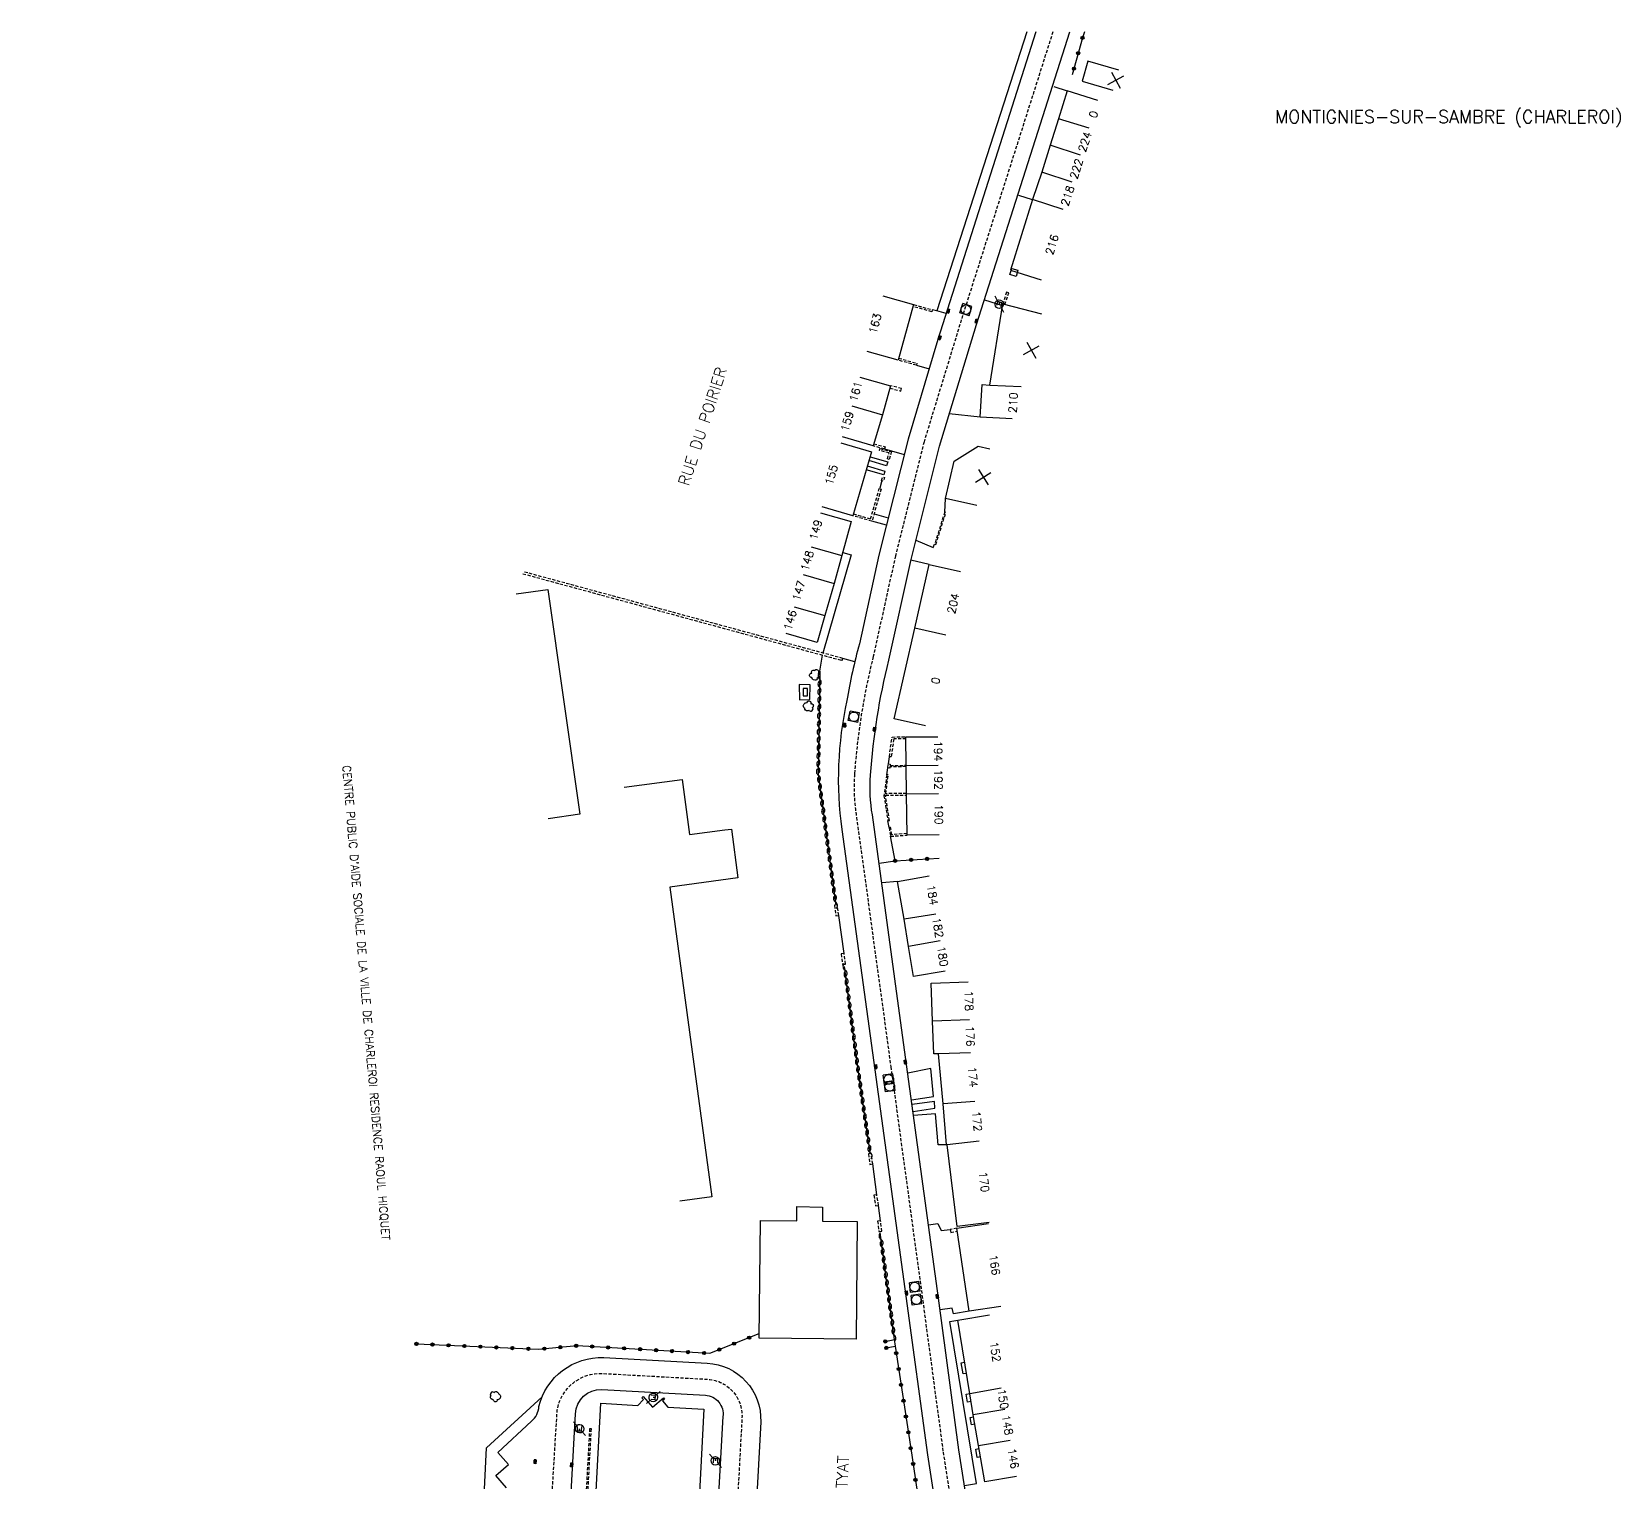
# Model space of a CAD drawing. Header units: millimetres. Extents: x 155999 to 157000, y 121000 to 122000.
# Drawn here: x 156734.1 to 156982.2, y 121773.5 to 122000 of the extents above; entities that cross this region are included whole.
import ezdxf
from ezdxf.enums import TextEntityAlignment as Align

# ---------------------------------------------------------------- set-up
doc = ezdxf.new("R2010")
doc.units = ezdxf.units.MM
doc.linetypes.add('DASHED', pattern=[0.75, 0.5, -0.25])
doc.layers.get('0').update_dxf_attribs({"linetype": 'CONTINUOUS'})
for name, color, linetype in [('W0001', 6, 'DASHED'), ('W0008', 7, 'CONTINUOUS'), ('W0100', 7, 'CONTINUOUS'), ('W0112', 1, 'DASHED'), ('W0300', 7, 'CONTINUOUS'), ('W0310', 3, 'CONTINUOUS'), ('W0322', 7, 'CONTINUOUS'), ('W0334', 7, 'CONTINUOUS'), ('W0400', 7, 'CONTINUOUS'), ('W0420', 7, 'CONTINUOUS'), ('W0471', 7, 'CONTINUOUS'), ('W0980', 7, 'CONTINUOUS'), ('W0984', 7, 'CONTINUOUS'), ('W0989', 7, 'CONTINUOUS'), ('W0991', 7, 'CONTINUOUS'), ('W1102', 7, 'CONTINUOUS')]:
    doc.layers.add(name, color=color, linetype=linetype)
doc.styles.get("Standard").update_dxf_attribs({"font": 'romans.shx', "width": 0.85})

# ---------------------------------------------------------------- blocks, each defined once
blk = doc.blocks.new('t112o')
at = {"color": 0, "linetype": 'Continuous'}
for p, q in [((-0.5, 0.5), (0.5, 0.5)), ((-0.5, -0.5), (-0.5, 0.5)), ((0.5, 0.5), (0.5, -0.5)), ((0.5, -0.5), (-0.5, -0.5))]:
    blk.add_line(p, q, dxfattribs=at)
blk = doc.blocks.new('T471')
for p, q in [((-0.333334, 0.333334), (-0.333334, -0.333334)), ((-0.333334, 0.333334), (0.333334, 0.333334)), ((-0.333334, 0), (0, 0)), ((0.500001, 0.500001), (1.000002, 1.000002)), ((-0.500001, -0.500001), (-1.000002, -1.000002)), ((-0.333334, -0.333334), (0.333334, -0.333334))]:
    blk.add_line(p, q)
blk.add_ellipse((0, 0), major_axis=(0.471405, 0.471405), ratio=1, start_param=5.4977871438, end_param=11.780972451)
blk = doc.blocks.new('T400')
for p, q in [((-0.15, 0.3), (0.15, 0.3)), ((-0.15, -0.25), (-0.15, 0.3)), ((-0.15, 0.15), (0.15, 0.15)), ((-0.15, 0), (0.15, 0)), ((0.15, 0.3), (0.15, -0.25)), ((-0.15, -0.15), (0.15, -0.15)), ((-0.15, -0.25), (-0.15, -0.3)), ((-0.15, -0.3), (0.15, -0.3)), ((0.15, -0.3), (0.15, -0.25))]:
    blk.add_line(p, q)
blk = doc.blocks.new('T420')
for p, q in [((0.75, 0.75), (-0.75, 0.75)), ((-0.75, 0.75), (-0.75, -0.75)), ((0.75, 0.75), (0.75, -0.75)), ((0.75, -0.75), (-0.75, -0.75))]:
    blk.add_line(p, q)
blk.add_ellipse((0, 0), major_axis=(-0.53, 0.53), ratio=1, start_param=3.926991, end_param=10.210176)
blk = doc.blocks.new('T300')
for p, q in [((-0.8, 0.51), (-0.86, 0.34)), ((-0.86, 0.34), (-0.86, 0.17)), ((-0.86, 0.17), (-0.74, 0.06)), ((-0.69, 0.63), (-0.8, 0.51)), ((-0.8, -0.06), (-0.74, 0.06)), ((-0.74, 0.06), (-0.69, 0.11)), ((-0.57, 0.69), (-0.69, 0.63)), ((-0.46, 0.69), (-0.57, 0.69)), ((-0.29, 0.63), (-0.46, 0.69)), ((-0.29, 0.63), (-0.17, 0.74)), ((-0.23, 0.57), (-0.29, 0.63)), ((-0.17, 0.74), (-0.06, 0.8)), ((-0.06, 0.8), (0.06, 0.8)), ((0.06, 0.8), (0.23, 0.74)), ((0.23, 0.74), (0.34, 0.63)), ((0.34, 0.63), (0.4, 0.51)), ((0.46, 0.46), (0.34, 0.46)), ((0.4, 0.51), (0.4, 0.46)), ((0.57, 0.4), (0.46, 0.46)), ((0.57, 0.4), (0.69, 0.29)), ((0.69, 0.29), (0.74, 0.17)), ((0.74, 0.06), (0.69, -0.17)), ((0.74, 0.17), (0.74, 0.06)), ((-0.8, -0.17), (-0.8, -0.06)), ((-0.8, -0.23), (-0.8, -0.17)), ((-0.74, -0.34), (-0.8, -0.23)), ((-0.69, -0.4), (-0.74, -0.34)), ((-0.51, -0.46), (-0.69, -0.4)), ((-0.4, -0.46), (-0.51, -0.46)), ((-0.4, -0.46), (-0.34, -0.46)), ((-0.34, -0.46), (-0.34, -0.4)), ((-0.34, -0.51), (-0.34, -0.46)), ((-0.29, -0.63), (-0.34, -0.51)), ((-0.17, -0.74), (-0.29, -0.63)), ((-0.06, -0.8), (-0.17, -0.74)), ((0.06, -0.8), (-0.06, -0.8)), ((0.17, -0.74), (0.06, -0.8)), ((0.23, -0.69), (0.17, -0.74)), ((0.29, -0.46), (0.23, -0.46)), ((0.29, -0.63), (0.23, -0.69)), ((0.46, -0.4), (0.29, -0.46)), ((0.34, -0.51), (0.29, -0.63)), ((0.34, -0.51), (0.34, -0.46)), ((0.57, -0.34), (0.46, -0.4)), ((0.63, -0.29), (0.57, -0.34)), ((0.69, -0.17), (0.63, -0.29))]:
    blk.add_line(p, q)
blk = doc.blocks.new('t310o')
at = {"color": 0, "linetype": 'Continuous'}
for centre, start, end in [((-0.5, 0.38), 216.8699, 323.1304), ((0.5, -0.37), 36.8699, 143.1303)]:
    blk.add_arc(centre, 0.625, start, end, dxfattribs=at)
blk = doc.blocks.new('t322o')
at = {"color": 0, "linetype": 'Continuous'}
for radius in [0.25, 0.15]:
    blk.add_circle((0, 0), radius, dxfattribs=at)
blk = doc.blocks.new('t991o')
at = {"color": 0, "linetype": 'Continuous'}
for p, q in [((-1, 1), (1, -1)), ((-1, -1), (1, 1))]:
    blk.add_line(p, q, dxfattribs=at)

msp = doc.modelspace()

# ---------------------------------------------------------------- linework, layer by layer
at = {"layer": 'W0001'}
msp.add_lwpolyline([(156893.57, 122000), (156879.26, 121955.02), (156873.45, 121935.99), (156868.98, 121918.19), (156865.5, 121902.43, 0.043249), (156862.58, 121884.11, 0.059155), (156862.9, 121877.34), (156868.25, 121838.39), (156873.23, 121801.91), (156876.42, 121778.23), (156878.64, 121763.9)], format="xyb", dxfattribs=at)
at = {"layer": 'W0001', "flags": 128}
msp.add_lwpolyline([(156827.42, 121732.33, 0.376207), (156820.62, 121741.87, -0.364791), (156814.08, 121750.68), (156816.14, 121784.77, -0.383094), (156823.27, 121790.5), (156839.42, 121789.61, -0.424024), (156845, 121783.6), (156843.07, 121747.94, -0.379709), (156836.18, 121740.97, 0.372401), (156827.42, 121732.33), (156826.2, 121709.34), (156824.82, 121686.23, 0.073013), (156825.41, 121679.49, 0.548852)], format="xyb", dxfattribs=at)
at = {"layer": 'W0008'}
for points in [[(156890.9, 122000), (156875.59, 121951.93), (156870.96, 121936.37), (156866.4, 121918.29), (156863.35, 121904.45, 0.027569), (156861.39, 121895.56, 0.088503), (156860.58, 121875.46), (156865.77, 121837.9), (156870.58, 121802.58), (156873.98, 121777.78), (156876.24, 121763.21), (156879.29, 121745.14), (156884.64, 121713.55), (156886.73, 121697.67), (156886.73, 121697.67), (156887.66, 121688.28, -0.370844), (156883.35, 121682.03), (156874.81, 121679.53)], [(156928.27, 121694.28), (156897.75, 121684.91, -0.444717), (156892.89, 121688.17), (156891.82, 121698.16), (156891.01, 121705), (156889.59, 121714.05), (156883.75, 121748.78), (156881.11, 121764.3), (156878.9, 121778.59), (156875.71, 121802.25), (156870.72, 121838.73), (156865.37, 121877.71, -0.059487), (156865.08, 121883.93, -0.043329), (156867.94, 121901.86), (156871.41, 121917.61), (156875.86, 121935.32), (156881.64, 121954.28), (156896.19, 122000)], [(156808.2, 121772.65), (156806.54, 121774.56), (156808.53, 121776.29), (156806.86, 121778.16), (156812.15, 121783.06, 0.190029), (156813.29, 121785.33, -0.360069), (156823.44, 121792.97), (156839.55, 121792.11, -0.411767), (156847.93, 121782.96), (156847.39, 121772.51, 0.733377)], [(156839.28, 121787.11, -0.434058), (156842.03, 121783.76), (156841.24, 121769.76), (156840.08, 121747.84, -0.415358), (156835.77, 121743.93), (156820.62, 121744.76, -0.430809), (156817.09, 121749.2)], [(156817.09, 121749.2), (156818.99, 121784.2, -0.408331), (156823.1, 121788.02), (156839.28, 121787.11, -0.434058)]]:
    msp.add_lwpolyline(points, format="xyb", dxfattribs=at)
at = {"layer": 'W0100'}
for points in [[(156903.85, 121994), (156899.05, 121995.39), (156898.15, 121992.29), (156902.95, 121990.9)], [(156900.58, 121989.27), (156895.8, 121990.76), (156894.46, 121986.43), (156893.15, 121982.29), (156891.83, 121978.1), (156890.4, 121973.83), (156886.95, 121962.76), (156891.72, 121961.27)], [(156867.01, 121958.77), (156871.82, 121957.41), (156869.38, 121948.74), (156864.57, 121950.09)], [(156887.2, 121939.54), (156882.21, 121939.84), (156882.51, 121944.91), (156883.74, 121944.84), (156885.76, 121957.51), (156891.8, 121955.95)], [(156863.39, 121946.08), (156868.21, 121944.74), (156866.94, 121940.18), (156865.5, 121935.34), (156860.71, 121936.77)], [(156860.42, 121935.81), (156865.22, 121934.41), (156862.31, 121924.43), (156857.51, 121925.83)], [(156881.69, 121926.03), (156876.81, 121927.14), (156878.14, 121932.95), (156881.87, 121935.29), (156883.71, 121934.86)], [(156857.25, 121924.86), (156862.07, 121923.54), (156860.61, 121918.2), (156859.38, 121913.84), (156857.95, 121908.83), (156856.73, 121904.65), (156851.93, 121906.06)], [(156873.66, 121891.62), (156868.78, 121892.73), (156871.98, 121906.87), (156874.26, 121916.83), (156879.14, 121915.72)], [(156809.74, 121912.23), (156814.69, 121912.93), (156819.66, 121877.83), (156814.71, 121877.12)], [(156875.78, 121874.61), (156870.78, 121874.55), (156870.71, 121880.93), (156870.65, 121885.37), (156870.62, 121889.9), (156875.62, 121889.93)], [(156826.62, 121882.03), (156835.64, 121883.25), (156836.8, 121874.67), (156842.31, 121875.41), (156843.34, 121875.49), (156844.36, 121867.89), (156833.75, 121866.46), (156840.27, 121818.06), (156835.31, 121817.39)], [(156876.72, 121853.3), (156871.79, 121852.5), (156871.03, 121857.18), (156870.34, 121861.43), (156869.31, 121867.33), (156874.24, 121868.19)], [(156883.59, 121814.05), (156878.63, 121813.45), (156877.07, 121826.21), (156876.95, 121826.21), (156876.42, 121832.59), (156875.72, 121840.41), (156874.95, 121840.41), (156874.77, 121845.52), (156874.57, 121851.46), (156880.35, 121851.66)], [(156885.43, 121800.98), (156880.49, 121800.24), (156878.56, 121813.17), (156883.51, 121813.9)], [(156887.87, 121774.41), (156882.95, 121773.56), (156881.12, 121784.05), (156880.58, 121787.31), (156878.7, 121798.82), (156883.64, 121799.63)]]:
    msp.add_lwpolyline(points, dxfattribs=at)
for points in [[(156855.22, 121897.44), (156854.56, 121897.44), (156854.57, 121896.3), (156855.23, 121896.3)], [(156847.87, 121814.36), (156853.56, 121814.32), (156853.57, 121816.59), (156857.59, 121816.49), (156857.58, 121814.29), (156863.01, 121814.25), (156862.85, 121795.88), (156847.71, 121796.02)], [(156833.4, 121785.24), (156839.05, 121784.9), (156837.1, 121747.77), (156820.97, 121748.64), (156822.98, 121785.86), (156828.73, 121785.52), (156829.63, 121786.41), (156829.37, 121786.7), (156829.57, 121786.88), (156831.05, 121785.26), (156832.72, 121786.69), (156832.9, 121786.49), (156832.6, 121786.23)]]:
    msp.add_lwpolyline(points, close=True, dxfattribs=at)
at = {"layer": 'W0112'}
for points in [[(156886.08, 121957.41), (156886.66, 121959.23), (156886.34, 121959.33), (156885.76, 121957.51)], [(156871.82, 121957.41), (156874.73, 121956.59), (156874.65, 121956.28), (156871.73, 121957.1)], [(156869.47, 121949.05), (156872.33, 121948.23), (156872.24, 121947.92), (156869.38, 121948.74)], [(156868.11, 121944.35), (156869.81, 121943.9), (156869.91, 121944.29), (156868.21, 121944.74)], [(156865.59, 121935.67), (156867.37, 121935.18), (156867.28, 121934.86), (156865.5, 121935.34)], [(156862.4, 121924.72), (156865.1, 121923.93), (156866.45, 121928.68), (156866.74, 121928.6), (156865.3, 121923.56), (156862.31, 121924.43)], [(156810.77, 121915.38), (156860.66, 121901.83), (156860.75, 121902.15), (156810.85, 121915.69)], [(156870.63, 121889.6), (156868.7, 121889.58), (156868.31, 121886.76), (156868.02, 121886.8), (156868.44, 121889.88), (156870.62, 121889.9)], [(156870.65, 121885.26), (156868.12, 121885.22), (156868.09, 121885.03), (156867.8, 121885.07), (156867.87, 121885.68), (156868.17, 121885.64), (156868.15, 121885.45), (156870.65, 121885.46)], [(156870.7, 121881.08), (156867.46, 121881.03), (156867.84, 121883.96), (156867.61, 121883.99), (156867.18, 121880.71), (156867.8, 121876.8), (156868.04, 121876.84), (156867.42, 121880.75), (156867.43, 121880.78), (156870.71, 121880.82)], [(156870.76, 121874.79), (156868.41, 121874.63), (156868.22, 121875.77), (156867.98, 121875.73), (156868.2, 121874.38), (156870.78, 121874.55)], [(156878.56, 121813.17), (156877.53, 121812.97), (156877.62, 121812.52), (156878.65, 121812.72)], [(156821.76, 121763.3), (156820.24, 121763.41), (156821.25, 121781.91), (156821.43, 121781.9), (156820.43, 121763.58), (156821.77, 121763.48)]]:
    msp.add_lwpolyline(points, dxfattribs=at)
for points in [[(156867.71, 121933.31), (156867.98, 121934.23), (156866.47, 121934.62), (156866.55, 121934.91), (156868.36, 121934.44), (156868.01, 121933.22)], [(156876.67, 121924.99), (156875.1, 121919.99), (156875.28, 121919.93), (156876.85, 121924.93)], [(156860.11, 121862.02), (156859.89, 121863.67), (156859.43, 121863.6), (156859.66, 121861.96)], [(156861.18, 121854.43), (156860.95, 121856.07), (156860.5, 121856), (156860.72, 121854.36)], [(156864.74, 121824.77), (156864.98, 121823.14), (156865.43, 121823.21), (156865.2, 121824.84)], [(156865.6, 121818.33), (156865.87, 121816.67), (156866.33, 121816.74), (156866.06, 121818.4)], [(156866.85, 121812.71), (156866.65, 121814.35), (156866.19, 121814.29), (156866.4, 121812.65)]]:
    msp.add_lwpolyline(points, close=True, dxfattribs=at)
at = {"layer": 'W0112', "flags": 128}
msp.add_lwpolyline([(156866.81, 121929.92), (156866.96, 121930.49), (156867.25, 121930.41), (156867.1, 121929.84)], close=True, dxfattribs=at)
at = {"layer": 'W0310', "flags": 128}
msp.add_lwpolyline([(156857.14, 121900.17), (156856.9, 121884.1), (156859.66, 121863.64)], dxfattribs=at)
at = {"layer": 'W0310'}
for points in [[(156865, 121825.01), (156863.09, 121838.25), (156861.03, 121854.07)], [(156868.73, 121796.56), (156866.58, 121812.51)]]:
    msp.add_lwpolyline(points, dxfattribs=at)
at = {"layer": 'W0322'}
for points in [[(156898.19, 121999.06), (156896.59, 121993.26)], [(156868.93, 121870.55), (156875.82, 121870.97)], [(156794.15, 121795.12), (156813.16, 121794.29), (156819.27, 121794.85), (156839.99, 121793.65), (156847.71, 121796.72)], [(156867.39, 121795.5), (156868.82, 121795.78), (156868.73, 121796.56)], [(156867.55, 121794.49), (156868.93, 121794.75), (156871.53, 121777.76), (156873.84, 121762.14), (156876.41, 121744.88), (156874.98, 121744.75)]]:
    msp.add_lwpolyline(points, dxfattribs=at)
at = {"layer": 'W0334'}
for points in [[(156889.48, 122000), (156875.46, 121956.45)], [(156898.51, 122000), (156898.19, 121999.06)], [(156893.69, 121991.48), (156895.8, 121990.76)], [(156890.38, 121973.76), (156888.27, 121974.44)], [(156882.88, 121958.17), (156885.7, 121957.28)], [(156876.89, 121956), (156875.46, 121956.45), (156874.73, 121956.59)], [(156872.24, 121947.92), (156874.24, 121947.39)], [(156882.21, 121939.84), (156877.39, 121940.33)], [(156865, 121933.65), (156867.8, 121932.84), (156867.6, 121932.25), (156864.82, 121933.06)], [(156867.28, 121934.86), (156870.36, 121933.98)], [(156864.57, 121932.2), (156867.34, 121931.4), (156867.17, 121930.81), (156864.4, 121931.62)], [(156866.83, 121929.91), (156866.53, 121928.72)], [(156876.67, 121924.99), (156876.81, 121927.14)], [(156867.57, 121922.94), (156865.3, 121923.56)], [(156865.64, 121924.73), (156867.86, 121924.08)], [(156872.17, 121920.62), (156874.89, 121919.48), (156875.1, 121919.99)], [(156860.74, 121918.67), (156862.04, 121918.31), (156857.65, 121902.99)], [(156874.26, 121916.83), (156871.39, 121917.52)], [(156862.61, 121901.62), (156860.76, 121902.14)], [(156867.87, 121885.68), (156868.02, 121886.8)], [(156867.98, 121875.73), (156867.8, 121876.8)], [(156866.41, 121870.16), (156868.93, 121870.55), (156868.2, 121874.38)], [(156869.31, 121867.33), (156866.83, 121867.12)], [(156860.95, 121856.07), (156860.11, 121862.02)], [(156871.47, 121833.23), (156874.93, 121833.76), (156874.48, 121838.14), (156870.91, 121837.39)], [(156871.72, 121831.43), (156875.13, 121831.9), (156875.05, 121832.96), (156871.58, 121832.48)], [(156876.95, 121826.21), (156875.67, 121826.22), (156875.23, 121831.06), (156871.81, 121830.77)], [(156866.06, 121818.4), (156865.43, 121823.21)], [(156866.65, 121814.35), (156866.33, 121816.74)], [(156874.14, 121813.7), (156875.59, 121813.9), (156876.11, 121812.84), (156877.53, 121812.97)], [(156880.49, 121800.24), (156878.02, 121799.83), (156877.85, 121800.69), (156875.95, 121800.43)], [(156879.76, 121773.01), (156881.65, 121773.33), (156877.47, 121798.64), (156878.7, 121798.82)], [(156868.8, 121795.78), (156868.93, 121794.75)], [(156880.06, 121790.5), (156879.55, 121790.42), (156879.24, 121792.18), (156879.77, 121792.27)], [(156880.78, 121786.1), (156880.25, 121786.01), (156880.01, 121787.29), (156880.57, 121787.39)], [(156881.38, 121782.58), (156880.84, 121782.49), (156880.65, 121783.65), (156881.18, 121783.73)], [(156882.27, 121777.47), (156881.74, 121777.38), (156881.54, 121778.7), (156882.04, 121778.78)]]:
    msp.add_lwpolyline(points, dxfattribs=at)
at = {"layer": 'W0334', "flags": 128}
for points in [[(156857.14, 121900.17), (156857.59, 121902.67)], [(156867.61, 121883.99), (156867.8, 121885.07)]]:
    msp.add_lwpolyline(points, dxfattribs=at)
at = {"layer": 'W0334'}
msp.add_lwpolyline([(156853.95, 121898.08), (156853.98, 121895.67), (156855.62, 121895.76), (156855.65, 121898.02)], close=True, dxfattribs=at)
at = {"layer": 'W0334', "flags": 128}
msp.add_lwpolyline([(156734.62, 121710.97), (156734.06, 121701.75), (156740.5, 121704.22, 0.253551), (156743.8, 121709.04), (156748.73, 121745.71, -0.374348), (156776.76, 121764.66), (156787.46, 121763.93), (156804.29, 121762.82), (156805.1, 121778.91), (156813.79, 121786.86)], format="xyb", dxfattribs=at)
at = {"layer": 'W1102'}
for p, q in [((156899.22, 121984.93), (156894.46, 121986.43)), ((156897.89, 121980.71), (156893.15, 121982.29)), ((156896.57, 121976.51), (156891.83, 121978.1)), ((156895.15, 121972.26), (156890.4, 121973.83))]:
    msp.add_line(p, q, dxfattribs=at)
at = {"layer": 'W1102', "flags": 128}
for points in [[(156883.74, 121944.84), (156888.63, 121944.61)], [(156886.89, 121780.04), (156881.97, 121779.19)]]:
    msp.add_lwpolyline(points, dxfattribs=at)
at = {"layer": 'W1102'}
for points in [[(156862.14, 121941.59), (156866.94, 121940.18)], [(156855.8, 121919.58), (156860.61, 121918.2)], [(156854.58, 121915.24), (156859.38, 121913.84)], [(156853.14, 121910.2), (156857.95, 121908.83)], [(156876.86, 121905.77), (156871.98, 121906.87)], [(156875.65, 121885.44), (156870.65, 121885.37)], [(156875.71, 121881), (156870.71, 121880.93)], [(156875.27, 121862.23), (156870.34, 121861.43)], [(156875.96, 121858.03), (156871.03, 121857.18)], [(156880.55, 121845.72), (156874.77, 121845.52)], [(156880.72, 121840.59), (156875.72, 121840.41)], [(156881.4, 121832.99), (156876.42, 121832.59)], [(156882.04, 121826.76), (156877.07, 121826.21)], [(156885.51, 121788.19), (156880.58, 121787.31)], [(156886.06, 121784.86), (156881.12, 121784.05)]]:
    msp.add_lwpolyline(points, dxfattribs=at)

# ---------------------------------------------------------------- block references
at = {"layer": 'W0112', "rotation": 342.488476543313}
msp.add_blockref('t112o', (156887.48, 121962.43), dxfattribs=at)
at = {"layer": 'W0300'}
for p, rotation in [((156856.34, 121899.51), 270.528473589236), ((156855.33, 121894.73), 164.809686440355), ((156806.53, 121786.88), 355.620630724046)]:
    msp.add_blockref('T300', p, dxfattribs=dict(at, rotation=rotation))
at = {"layer": 'W0310'}
for p, rotation in [((156857.1, 121897.67), 269.156160740531), ((156857.12, 121898.92), 269.156160740531), ((156857.07, 121895.17), 269.156160740531), ((156857.09, 121896.42), 269.156160740531), ((156857.03, 121892.67), 269.156160740531), ((156857.05, 121893.92), 269.156160740531), ((156856.99, 121890.17), 269.156160740531), ((156857.01, 121891.42), 269.156160740531), ((156856.96, 121887.67), 269.156160740531), ((156856.98, 121888.92), 269.156160740531), ((156856.92, 121885.17), 269.156160740531), ((156856.94, 121886.42), 269.156160740531), ((156856.93, 121883.92), 277.6717289984576), ((156857.1, 121882.69), 277.6717289984576), ((156857.26, 121881.45), 277.6717289984576), ((156857.43, 121880.21), 277.6717289984576), ((156857.6, 121878.97), 277.6717289984576), ((156857.76, 121877.73), 277.6717289984576), ((156857.93, 121876.49), 277.6717289984576), ((156858.1, 121875.25), 277.6717289984576), ((156858.26, 121874.01), 277.6717289984576), ((156858.43, 121872.78), 277.6717289984576), ((156858.6, 121871.54), 277.6717289984576), ((156858.76, 121870.3), 277.6717289984576), ((156858.93, 121869.06), 277.6717289984576), ((156859.1, 121867.82), 277.6717289984576), ((156859.26, 121866.58), 277.6717289984576), ((156859.43, 121865.34), 277.6717289984576), ((156859.6, 121864.1), 277.6717289984576), ((156861.1, 121853.5), 97.44204348602692), ((156861.26, 121852.26), 97.44204348602692), ((156861.42, 121851.02), 97.44204348602692), ((156861.59, 121849.78), 97.44204348602692), ((156861.75, 121848.54), 97.44204348602692), ((156861.91, 121847.3), 97.44204348602692), ((156862.07, 121846.06), 97.44204348602692), ((156862.23, 121844.82), 97.44204348602692), ((156862.4, 121843.58), 97.44204348602692), ((156862.56, 121842.34), 97.44204348602692), ((156862.72, 121841.1), 97.44204348602692), ((156862.88, 121839.86), 97.44204348602692), ((156863.04, 121838.62), 97.44204348602692), ((156863.22, 121837.39), 98.21534610697849), ((156863.4, 121836.15), 98.21534610697849), ((156863.57, 121834.91), 98.21534610697849), ((156863.75, 121833.67), 98.21534610697849), ((156863.93, 121832.44), 98.21534610697849), ((156864.11, 121831.2), 98.21534610697849), ((156864.29, 121829.96), 98.21534610697849), ((156864.47, 121828.73), 98.21534610697849), ((156864.65, 121827.49), 98.21534610697849), ((156864.83, 121826.25), 98.21534610697849), ((156865, 121825.01), 98.21534610697849), ((156866.73, 121811.42), 97.68465668172544), ((156866.9, 121810.18), 97.68465668172544), ((156867.06, 121808.94), 97.68465668172544), ((156867.23, 121807.71), 97.68465668172544), ((156867.4, 121806.47), 97.68465668172544), ((156867.56, 121805.23), 97.68465668172544), ((156867.73, 121803.99), 97.68465668172544), ((156867.9, 121802.75), 97.68465668172544), ((156868.07, 121801.51), 97.68465668172544), ((156868.23, 121800.27), 97.68465668172544), ((156868.4, 121799.03), 97.68465668172544), ((156868.57, 121797.8), 97.68465668172544), ((156868.73, 121796.56), 97.68465668172544)]:
    msp.add_blockref('t310o', p, dxfattribs=dict(at, rotation=rotation))
at = {"layer": 'W0322'}
for p, rotation in [((156898.19, 121999.06), 254.553176314154), ((156897.52, 121996.65), 254.553176314154), ((156896.86, 121994.24), 254.553176314154), ((156868.93, 121870.55), 3.45997997371713), ((156871.43, 121870.7), 3.45997997371713), ((156873.92, 121870.85), 3.45997997371713), ((156846.11, 121796.08), 21.6973532979431), ((156794.15, 121795.12), 357.494107926837), ((156796.65, 121795.01), 357.494107926837), ((156799.15, 121794.9), 357.494107926837), ((156801.64, 121794.79), 357.494107926837), ((156804.14, 121794.68), 357.494107926837), ((156806.64, 121794.57), 357.494107926837), ((156809.14, 121794.46), 357.494107926837), ((156811.63, 121794.36), 357.494107926837), ((156814.13, 121794.38), 5.205586405245151), ((156816.62, 121794.6), 5.205586405245151), ((156819.11, 121794.83), 5.205586405245151), ((156821.6, 121794.71), 356.6928921462841), ((156824.1, 121794.57), 356.6928921462841), ((156826.59, 121794.42), 356.6928921462841), ((156829.09, 121794.28), 356.6928921462841), ((156831.59, 121794.13), 356.6928921462841), ((156834.08, 121793.99), 356.6928921462841), ((156836.58, 121793.84), 356.6928921462841), ((156839.07, 121793.7), 356.6928921462841), ((156841.46, 121794.23), 21.6973532979431), ((156843.78, 121795.16), 21.6973532979431), ((156867.39, 121795.5), 10.9095491972122), ((156867.55, 121794.49), 10.5857828874024), ((156869.1, 121793.67), 278.686249316917), ((156869.48, 121791.2), 278.686249316917), ((156869.85, 121788.72), 278.686249316917), ((156870.23, 121786.25), 278.686249316917), ((156870.61, 121783.78), 278.686249316917), ((156870.99, 121781.31), 278.686249316917), ((156871.36, 121778.84), 278.686249316917), ((156871.74, 121776.37), 278.434173757047), ((156872.1, 121773.89), 278.434173757047)]:
    msp.add_blockref('t322o', p, dxfattribs=dict(at, rotation=rotation))
at = {"layer": 'W0400'}
for p, rotation in [((156877.21, 121956.41), 346.8401500424702), ((156881.63, 121954.85), 342.334706713139), ((156875.88, 121952.25), 342.334706713139), ((156861.06, 121891.74), 2.745141886115015), ((156865.69, 121891.09), 349.061811826805), ((156865.89, 121838.41), 7.757781161811055), ((156870.51, 121839.15), 7.81407168787703), ((156870.7, 121803.06), 7.757781161811055), ((156875.51, 121802.55), 7.778070411487956), ((156812.69, 121776.72), 176.9063319340962), ((156818.4, 121776.22), 176.9063319340962)]:
    msp.add_blockref('T400', p, dxfattribs=dict(at, rotation=rotation))
at = {"layer": 'W0420'}
for p, rotation in [((156879.98, 121956.61), 252.334706713139), ((156862.49, 121893.04), 259.061811826805), ((156867.92, 121836.44), 277.867259916302), ((156868.08, 121835.34), 277.867259916302), ((156871.99, 121804), 277.778070411488), ((156872.25, 121802.02), 277.778070411488)]:
    msp.add_blockref('T420', p, dxfattribs=dict(at, rotation=rotation))
at = {"layer": 'W0471'}
for p, rotation in [((156885.19, 121957.47), 252.34765573077), ((156831.15, 121786.75), 176.804603535138), ((156819.64, 121781.88), 86.9063319340962), ((156840.85, 121776.85), 266.768601678838)]:
    msp.add_blockref('T471', p, dxfattribs=dict(at, rotation=rotation))
at = {"layer": 'W0991'}
for p, rotation in [((156903.4, 121992.45), 343.8469135671336), ((156890.21, 121950.28), 344.3892211816587), ((156882.7, 121930.44), 347.110932841127)]:
    msp.add_blockref('t991o', p, dxfattribs=dict(at, rotation=rotation))

# ---------------------------------------------------------------- texts
at = {"layer": 'W0980'}
msp.add_text('MONTIGNIES-SUR-SAMBRE (CHARLEROI)', height=2, dxfattribs=at).set_placement((156955.4, 121986.61), align=Align.MIDDLE)
at = {"layer": 'W0984'}
msp.add_text("CENTRE PUBLIC D'AIDE SOCIALE DE LA VILLE DE CHARLEROI RESIDENCE RAOUL HICQUET", height=1.25, rotation=274.7522, dxfattribs=at).set_placement((156786.26, 121848.39), align=Align.MIDDLE)
at = {"layer": 'W0989'}
for s, rotation, p in [('RUE DU POIRIER', 71.8821, (156838.84, 121938.39)), ('RUE HOTYAT', 86.9357, (156860.48, 121770.53))]:
    msp.add_text(s, height=1.75, rotation=rotation, dxfattribs=at).set_placement(p, align=Align.MIDDLE)
at = {"layer": 'W0991'}
for s, rotation, p in [('0', 72.6832, (156899.9, 121987.1)), ('224', 72.4485, (156898.56, 121982.82)), ('222', 72.5192, (156897.23, 121978.61)), ('218', 71.5344, (156895.86, 121974.39)), ('216', 72.6755, (156893.43, 121966.77)), ('163', 74.2962, (156865.79, 121954.43)), ('161', 74.4645, (156862.77, 121943.84)), ('210', 86.5813, (156887.35, 121942.08)), ('159', 73.4599, (156861.43, 121939.18)), ('155', 73.771, (156858.96, 121930.82)), ('149', 74.6821, (156856.53, 121922.22)), ('148', 74.3079, (156855.19, 121917.41)), ('147', 74.0203, (156853.86, 121912.72)), ('204', 77.0849, (156878, 121910.74)), ('146', 73.6624, (156852.53, 121908.13)), ('0', 77.2484, (156875.26, 121898.69)), ('194', 270.3122, (156875.63, 121887.68)), ('192', 270.7607, (156875.68, 121883.22)), ('190', 270.6649, (156875.74, 121877.8)), ('184', 279.863, (156874.75, 121865.22)), ('182', 279.2421, (156875.62, 121860.12)), ('180', 279.1724, (156876.35, 121855.64)), ('178', 271.917, (156880.45, 121848.69)), ('176', 271.917, (156880.64, 121843.15)), ('174', 275.1007, (156881.06, 121836.79)), ('172', 275.8716, (156881.72, 121829.87)), ('170', 276.9451, (156882.82, 121820.4)), ('166', 278.4619, (156884.47, 121807.44)), ('152', 279.2857, (156884.58, 121793.88)), ('150', 279.373, (156885.78, 121786.5)), ('148', 279.8595, (156886.47, 121782.46)), ('146', 279.8595, (156887.38, 121777.23))]:
    msp.add_text(s, height=1.25, rotation=rotation, dxfattribs=at).set_placement(p, align=Align.MIDDLE)

doc.saveas('drawing.dxf')
